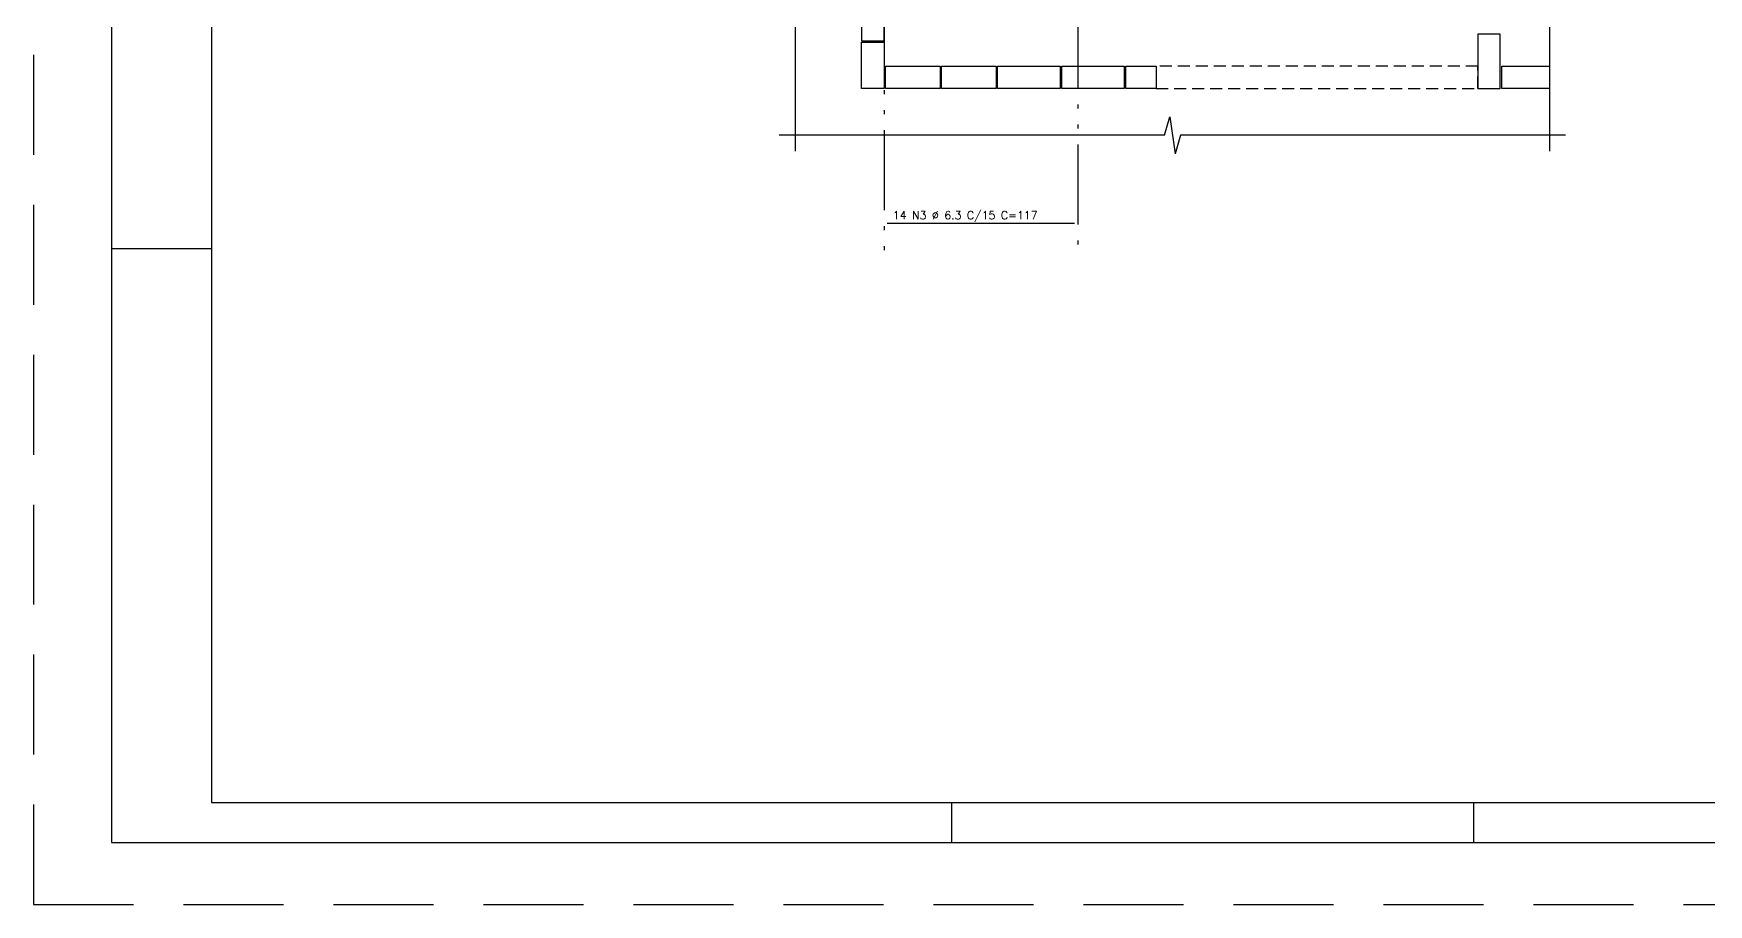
# Model space of a CAD drawing. Extents: x -2.3 to 85.7, y -1.5 to 60.9.
# Drawn here: x -2.3 to 39.58, y -1.55 to 20.23 of the extents above; entities that cross this region are included whole.
import ezdxf

# ---------------------------------------------------------------- set-up
doc = ezdxf.new("R2010")
doc.units = 0
doc.header["$MEASUREMENT"] = 0
for name, pattern in [('ESTILO_TQS_0001', [0.45, 0.3, -0.15]), ('ESTILO_TQS_0004', [3.3, 2, -0.4, 0.05, -0.4, 0.05, -0.4]), ('HIDDEN', [0.375, 0.25, -0.125])]:
    doc.linetypes.add(name, pattern=pattern)
doc.layers.get('0').update_dxf_attribs({"linetype": 'CONTINUOUS'})
doc.layers.get('Defpoints').update_dxf_attribs({"linetype": 'CONTINUOUS'})
for name, color, linetype in [('ARQ_FOLHA', 7, 'CONTINUOUS'), ('PENA_01', 1, 'CONTINUOUS'), ('PENA_03', 3, 'CONTINUOUS'), ('PENA_05', 5, 'CONTINUOUS')]:
    doc.layers.add(name, color=color, linetype=linetype)
doc.styles.get("Standard").update_dxf_attribs({"font": 'ROMANS.SHX'})

# ---------------------------------------------------------------- blocks, each defined once
blk = doc.blocks.new('FOLHA A1 - 841 X 594')
at = {"layer": 'ARQ_FOLHA', "color": 1}
for p, q in [((-816, 148.5), (-841, 148.5)), ((-631, 10), (-631, 0)), ((-500.5, 10), (-500.5, 0))]:
    blk.add_line(p, q, dxfattribs=at)
for points in [[(-841, 0), (0, 0), (0, 594), (-841, 594)], [(-816, 10), (-10, 10), (-10, 584), (-816, 584)]]:
    blk.add_lwpolyline(points, close=True, dxfattribs=at)
at = {"layer": 'Defpoints', "color": 8, "linetype": 'HIDDEN', "ltscale": 100}
blk.add_lwpolyline([(-860.5, 609.5), (-860.5, -15.5), (19.5, -15.5), (19.5, 609.5)], close=True, dxfattribs=at)
blk = doc.blocks.new('*U24')
blk.add_blockref('FOLHA A1 - 841 X 594', (0, 0))

msp = doc.modelspace()

# ---------------------------------------------------------------- linework, layer by layer
at = {"layer": 'PENA_01', "linetype": 'ESTILO_TQS_0004'}
for p, q in [((18.966, 28.015), (18.966, 14.687)), ((23.806, 27.656), (23.806, 14.687))]:
    msp.add_line(p, q, dxfattribs=at)
at = {"layer": 'PENA_01', "linetype": 'Continuous'}
for points in [[(18.966, 20.055), (18.966, 22.215), (18.406, 22.215), (18.406, 20.055), (18.966, 20.055)], [(34.366, 18.855), (34.366, 20.215), (33.806, 20.215), (33.806, 18.855), (34.366, 18.855)], [(18.406, 18.855), (18.406, 20.015), (18.966, 20.015), (18.966, 18.855), (18.406, 18.855)], [(19.006, 19.415), (20.366, 19.415), (20.366, 18.855), (19.006, 18.855), (19.006, 19.415)], [(20.406, 19.415), (21.766, 19.415), (21.766, 18.855), (20.406, 18.855), (20.406, 19.415)], [(23.366, 18.855), (21.806, 18.855), (21.806, 19.415), (23.366, 19.415), (23.366, 18.855)], [(24.966, 18.855), (23.406, 18.855), (23.406, 19.415), (24.966, 19.415), (24.966, 18.855)], [(25.766, 18.855), (25.006, 18.855), (25.006, 19.415), (25.766, 19.415), (25.766, 18.855)], [(35.597, 18.855), (34.406, 18.855), (34.406, 19.415)], [(34.406, 19.415), (35.597, 19.415)]]:
    msp.add_lwpolyline(points, dxfattribs=at)
at = {"layer": 'PENA_01', "linetype": 'ESTILO_TQS_0001'}
msp.add_lwpolyline([(25.766, 18.855), (33.806, 18.855), (33.806, 19.415), (25.766, 19.415), (25.766, 18.855)], dxfattribs=at)
at = {"layer": 'PENA_03', "linetype": 'Continuous'}
for p, q in [((16.741, 27.982), (16.741, 17.288)), ((35.597, 27.982), (35.597, 17.288)), ((25.98, 17.688), (26.113, 18.15)), ((26.113, 18.15), (26.246, 17.226)), ((25.98, 17.688), (16.341, 17.688)), ((26.38, 17.688), (26.246, 17.226)), ((35.997, 17.688), (26.38, 17.688))]:
    msp.add_line(p, q, dxfattribs=at)
at = {"layer": 'PENA_05', "linetype": 'Continuous'}
msp.add_line((19.046, 15.489), (23.726, 15.489), dxfattribs=at)

# ---------------------------------------------------------------- block references
at = {"xscale": 0.09999999999999938, "yscale": 0.09999999999999938, "zscale": 0.09999999999999938}
msp.add_blockref('*U24', (83.754, 0), dxfattribs=at)

# ---------------------------------------------------------------- texts
at = {"layer": 'PENA_03', "linetype": 'Continuous'}
msp.add_text('14 N3 %%c 6.3 C/15 C=117', height=0.2, dxfattribs=at).set_placement((19.186, 15.589))

doc.saveas('drawing.dxf')
